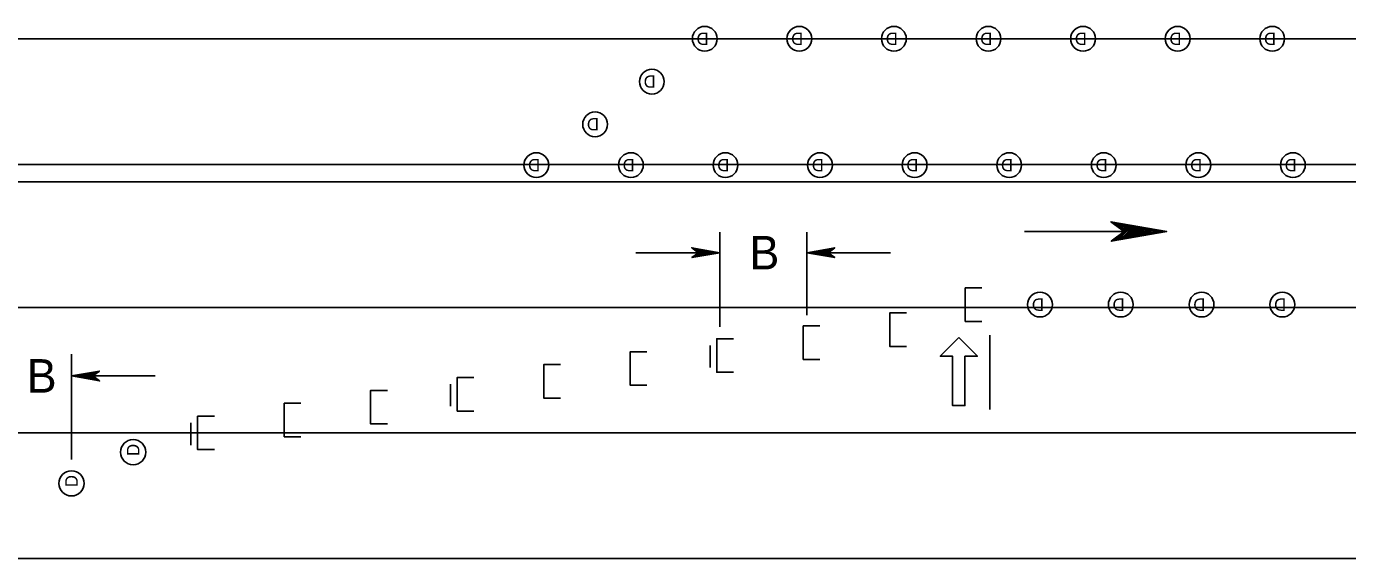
# Model space of a CAD drawing. Extents: x 499945 to 500993, y 499985 to 500645.
# Drawn here: x 500346.4 to 500504.1, y 500419.5 to 500483 of the extents above; entities that cross this region are included whole.
import ezdxf

# ---------------------------------------------------------------- set-up
doc = ezdxf.new("R2010")
doc.units = 0
for name, color, linetype in [('1', 7, 'Continuous'), ('24', 7, 'Continuous'), ('39', 7, 'Continuous'), ('56', 7, 'Continuous'), ('60', 7, 'Continuous')]:
    doc.layers.add(name, color=color, linetype=linetype)

msp = doc.modelspace()

# ---------------------------------------------------------------- linework, layer by layer
at = {"layer": '1'}
for p, q in [((500052.44, 500481.56), (500917.59, 500481.56)), ((500052.44, 500466.57), (500917.59, 500466.57)), ((500052.44, 500464.51), (500917.59, 500464.51)), ((500429.18, 500447.21), (500429.18, 500458.49)), ((500439.55, 500448.6), (500439.55, 500458.49)), ((500429.18, 500456.04), (500419.15, 500456.04)), ((500439.55, 500456.04), (500449.55, 500456.04)), ((500052.44, 500449.52), (500589.31, 500449.52)), ((500351.79, 500431.38), (500351.79, 500443.94)), ((500351.79, 500441.34), (500361.79, 500441.34)), ((500052.44, 500434.53), (500917.59, 500434.53)), ((500052.44, 500419.55), (500704.08, 500419.55))]:
    msp.add_line(p, q, dxfattribs=at)
at = {"layer": '24'}
msp.add_line((500465.52, 500458.56), (500477.45, 500458.56), dxfattribs=at)
for points in [[(500482.51, 500458.56), (500475.86, 500459.74), (500477.45, 500458.56), (500475.9, 500457.41), (500482.51, 500458.56), (500482.07, 500458.55), (500476.05, 500459.65), (500477.58, 500458.55), (500476.17, 500457.5), (500481.83, 500458.53), (500481.61, 500458.56), (500476.45, 500459.48), (500477.61, 500458.55), (500476.42, 500457.65), (500481.51, 500458.56), (500481.29, 500458.53), (500476.78, 500459.34), (500477.66, 500458.56), (500476.76, 500457.75), (500480.65, 500458.53), (500480.27, 500458.53), (500477.12, 500459.18), (500477.73, 500458.58), (500477.07, 500457.92), (500480.21, 500458.56), (500479.85, 500458.58), (500477.48, 500458.99), (500477.93, 500458.53), (500477.44, 500458.07), (500479.52, 500458.56), (500479.19, 500458.6), (500477.76, 500458.87), (500478, 500458.55), (500477.61, 500458.19), (500479.02, 500458.56), (500478.09, 500458.78), (500478.22, 500458.53), (500477.81, 500458.28), (500478.78, 500458.53), (500478.17, 500458.68), (500478.43, 500458.48), (500478.13, 500458.36), (500478.43, 500458.55), (500478.27, 500458.58)], [(500429.18, 500456.04), (500425.83, 500456.63), (500426.63, 500456.04), (500425.85, 500455.46), (500429.18, 500456.04), (500428.96, 500456.04), (500425.92, 500456.59), (500426.69, 500456.03), (500425.98, 500455.5), (500428.84, 500456.02), (500428.73, 500456.04), (500426.13, 500456.5), (500426.71, 500456.03), (500426.11, 500455.58), (500428.67, 500456.04), (500428.56, 500456.02), (500426.29, 500456.43), (500426.73, 500456.04), (500426.28, 500455.63), (500428.24, 500456.02), (500428.05, 500456.02), (500426.46, 500456.35), (500426.77, 500456.05), (500426.44, 500455.72), (500428.02, 500456.04), (500427.84, 500456.05), (500426.64, 500456.26), (500426.87, 500456.02), (500426.62, 500455.79), (500427.67, 500456.04), (500427.51, 500456.06), (500426.79, 500456.2), (500426.91, 500456.03), (500426.71, 500455.85), (500427.42, 500456.04), (500426.95, 500456.15), (500427.02, 500456.02), (500426.81, 500455.9), (500427.3, 500456.02), (500426.99, 500456.1), (500427.12, 500456), (500426.97, 500455.94), (500427.12, 500456.03), (500427.04, 500456.05)], [(500439.55, 500456.04), (500442.9, 500455.45), (500442.1, 500456.04), (500442.89, 500456.62), (500439.55, 500456.04), (500439.78, 500456.05), (500442.81, 500455.49), (500442.04, 500456.05), (500442.75, 500456.58), (500439.9, 500456.06), (500440.01, 500456.04), (500442.61, 500455.58), (500442.02, 500456.05), (500442.62, 500456.5), (500440.06, 500456.04), (500440.17, 500456.06), (500442.44, 500455.65), (500442, 500456.04), (500442.45, 500456.45), (500440.49, 500456.06), (500440.68, 500456.06), (500442.27, 500455.73), (500441.96, 500456.03), (500442.3, 500456.36), (500440.72, 500456.04), (500440.89, 500456.03), (500442.09, 500455.83), (500441.86, 500456.06), (500442.11, 500456.29), (500441.06, 500456.04), (500441.23, 500456.02), (500441.95, 500455.89), (500441.83, 500456.05), (500442.02, 500456.23), (500441.31, 500456.04), (500441.78, 500455.93), (500441.72, 500456.06), (500441.92, 500456.19), (500441.43, 500456.06), (500441.74, 500455.98), (500441.61, 500456.08), (500441.76, 500456.14), (500441.61, 500456.05), (500441.69, 500456.03)], [(500351.79, 500441.34), (500355.14, 500440.74), (500354.34, 500441.34), (500355.13, 500441.92), (500351.79, 500441.34), (500352.02, 500441.34), (500355.05, 500440.79), (500354.28, 500441.34), (500354.99, 500441.87), (500352.14, 500441.35), (500352.25, 500441.34), (500354.85, 500440.87), (500354.26, 500441.34), (500354.86, 500441.8), (500352.3, 500441.34), (500352.41, 500441.35), (500354.68, 500440.94), (500354.24, 500441.34), (500354.69, 500441.75), (500352.73, 500441.35), (500352.92, 500441.35), (500354.51, 500441.03), (500354.2, 500441.33), (500354.54, 500441.66), (500352.96, 500441.34), (500353.14, 500441.33), (500354.33, 500441.12), (500354.1, 500441.35), (500354.35, 500441.58), (500353.3, 500441.34), (500353.47, 500441.32), (500354.19, 500441.18), (500354.07, 500441.34), (500354.26, 500441.52), (500353.56, 500441.34), (500354.02, 500441.23), (500353.96, 500441.35), (500354.16, 500441.48), (500353.67, 500441.35), (500353.98, 500441.28), (500353.85, 500441.38), (500354, 500441.44), (500353.85, 500441.34), (500353.93, 500441.33)]]:
    msp.add_lwpolyline(points, dxfattribs=at)
at = {"layer": '56'}
for p, q in [((500461.4, 500446.2), (500461.4, 500437.35)), ((500428.01, 500444.98), (500428.01, 500442.33)), ((500397.03, 500440.36), (500397.03, 500437.71)), ((500366.05, 500435.74), (500366.05, 500433.09))]:
    msp.add_line(p, q, dxfattribs=at)
for points in [[(500460.46, 500451.84), (500458.46, 500451.84), (500458.46, 500449.85), (500458.46, 500447.85), (500460.46, 500447.85)], [(500451.46, 500448.85), (500449.46, 500448.85), (500449.46, 500446.85), (500449.46, 500444.85), (500451.46, 500444.85)], [(500441.13, 500447.31), (500439.13, 500447.31), (500439.13, 500445.31), (500439.13, 500443.31), (500441.13, 500443.31)], [(500430.8, 500445.77), (500428.81, 500445.77), (500428.81, 500443.77), (500428.81, 500441.77), (500430.8, 500441.77)], [(500457.69, 500445.91), (500459.91, 500443.69), (500458.43, 500443.69), (500458.43, 500437.79), (500456.96, 500437.79), (500456.96, 500443.69), (500455.48, 500443.69), (500457.69, 500445.91)], [(500420.48, 500444.23), (500418.48, 500444.23), (500418.48, 500442.23), (500418.48, 500440.23), (500420.48, 500440.23)], [(500410.15, 500442.69), (500408.16, 500442.69), (500408.16, 500440.69), (500408.16, 500438.69), (500410.15, 500438.69)], [(500399.83, 500441.15), (500397.83, 500441.15), (500397.83, 500439.15), (500397.83, 500437.15), (500399.83, 500437.15)], [(500389.5, 500439.61), (500387.5, 500439.61), (500387.5, 500437.61), (500387.5, 500435.61), (500389.5, 500435.61)], [(500379.18, 500438.07), (500377.18, 500438.07), (500377.18, 500436.07), (500377.18, 500434.08), (500379.18, 500434.08)], [(500368.85, 500436.53), (500366.85, 500436.53), (500366.85, 500434.53), (500366.85, 500432.54), (500368.85, 500432.54)]]:
    msp.add_lwpolyline(points, dxfattribs=at)
for centre in [(500427.38, 500481.56), (500438.66, 500481.56), (500449.95, 500481.56), (500461.24, 500481.56), (500472.53, 500481.56), (500483.82, 500481.56), (500495.1, 500481.56), (500421.06, 500476.45), (500414.29, 500471.36), (500407.27, 500466.49), (500418.56, 500466.49), (500429.85, 500466.49), (500441.13, 500466.49), (500452.42, 500466.49), (500463.71, 500466.49), (500475, 500466.49), (500486.28, 500466.49), (500497.57, 500466.49), (500467.39, 500449.85), (500477.03, 500449.85), (500486.67, 500449.85), (500496.31, 500449.85)]:
    msp.add_circle(centre, 1.48, dxfattribs=at)
for centre in [(500359.15, 500432.24), (500351.79, 500428.52)]:
    msp.add_ellipse(centre, major_axis=(0, 1.5), ratio=0.999998, dxfattribs=at)
at = {"layer": '60'}
msp.add_lwpolyline([(500457.69, 500445.91), (500459.91, 500443.69), (500458.43, 500443.69), (500458.43, 500437.79), (500456.96, 500437.79), (500456.96, 500443.69), (500455.48, 500443.69)], close=True, dxfattribs=at)
for centre in [(500427.38, 500481.56), (500438.66, 500481.56), (500449.95, 500481.56), (500461.24, 500481.56), (500472.53, 500481.56), (500483.82, 500481.56), (500495.1, 500481.56), (500421.06, 500476.45), (500414.29, 500471.36), (500407.27, 500466.49), (500418.56, 500466.49), (500429.85, 500466.49), (500441.13, 500466.49), (500452.42, 500466.49), (500463.71, 500466.49), (500475, 500466.49), (500486.28, 500466.49), (500497.57, 500466.49), (500467.39, 500449.85), (500477.03, 500449.85), (500486.67, 500449.85), (500496.31, 500449.85)]:
    msp.add_circle(centre, 1.48, dxfattribs=at)
for centre in [(500359.15, 500432.24), (500351.79, 500428.52)]:
    msp.add_ellipse(centre, major_axis=(0, 1.5), ratio=0.999998, dxfattribs=at)

# ---------------------------------------------------------------- texts
at = {"layer": '39'}
for p in [(500432.71, 500454.04), (500346.45, 500439.34)]:
    msp.add_text('B', height=4, dxfattribs=at).set_placement(p)
at = {"layer": '56'}
for height, rotation, p in [(1.48, 180, (500427.83, 500482.3)), (1.48, 180, (500439.12, 500482.3)), (1.48, 180, (500450.41, 500482.3)), (1.48, 180, (500461.69, 500482.3)), (1.48, 180, (500472.98, 500482.3)), (1.48, 180, (500484.27, 500482.3)), (1.48, 180, (500495.56, 500482.3)), (1.48, 180, (500421.52, 500477.19)), (1.48, 180, (500414.74, 500472.1)), (1.48, 180, (500407.72, 500467.23)), (1.48, 180, (500419.01, 500467.23)), (1.48, 180, (500430.3, 500467.23)), (1.48, 180, (500441.59, 500467.23)), (1.48, 180, (500452.87, 500467.23)), (1.48, 180, (500464.16, 500467.23)), (1.48, 180, (500475.45, 500467.23)), (1.48, 180, (500486.74, 500467.23)), (1.48, 180, (500498.03, 500467.23)), (1.48, 180, (500467.85, 500450.58)), (1.48, 180, (500477.48, 500450.58)), (1.48, 180, (500487.12, 500450.58)), (1.48, 180, (500496.76, 500450.58)), (1.5, 90, (500359.9, 500431.78)), (1.5, 90, (500352.54, 500428.06))]:
    msp.add_text('D', height=height, rotation=rotation, dxfattribs=at).set_placement(p)

doc.saveas('drawing.dxf')
